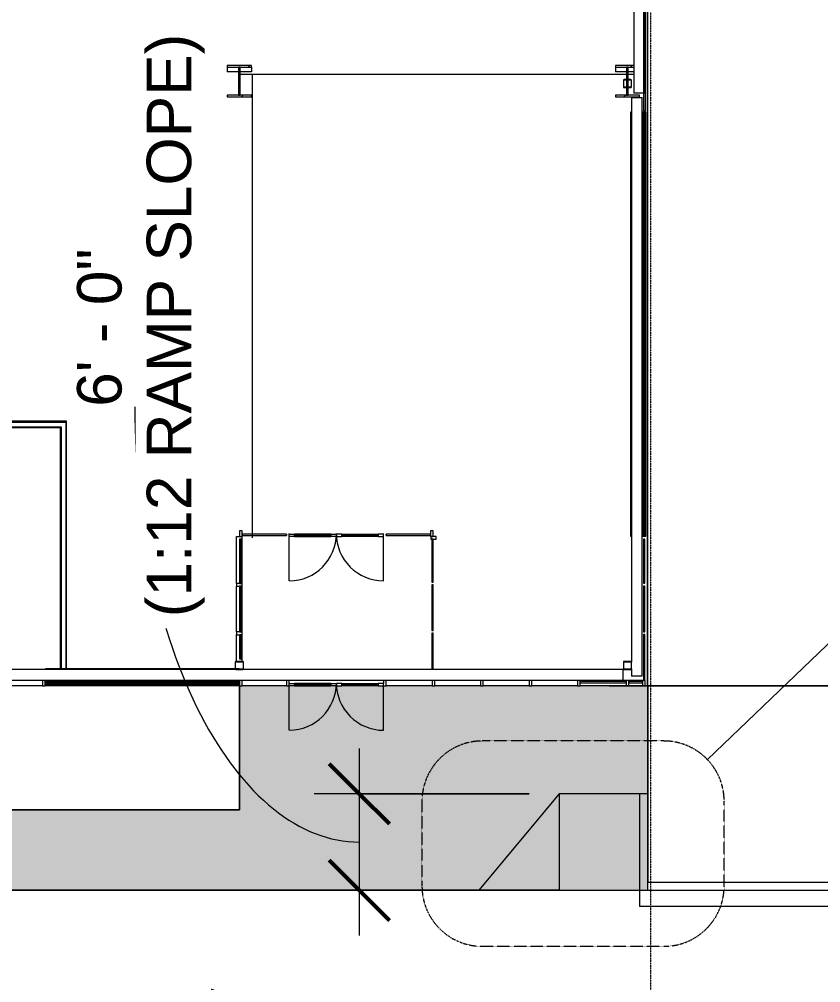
# Model space of a CAD drawing. Header units: inches. Extents: x 1 to 127281, y -26064 to 104775.
# Drawn here: x 25817 to 26415, y -23021 to -22302 of the extents above; entities that cross this region are included whole.
import ezdxf

# ---------------------------------------------------------------- set-up
doc = ezdxf.new("R2010")
doc.units = ezdxf.units.IN
doc.header["$MEASUREMENT"] = 0
doc.linetypes.add('Dash Dot 3_16_', pattern=[0.3125, 0.1875, -0.0625, 0, -0.0625])
doc.linetypes.add('Hidden', pattern=[0.28125, 0.1875, -0.09375])
for name, color, linetype, lineweight in [('A-ANNO-DIMS', 211, 'Continuous', 9), ('A-ANNO-DIMS-360', 211, 'Continuous', 9), ('A-ANNO-SYMB', 150, 'Continuous', 9), ('A-AREA', 32, 'Continuous', 9), ('A-DETL-GENF', 92, 'Continuous', 9), ('A-DOOR', 31, 'Continuous', 9), ('A-FLOR-OTLN', 90, 'Continuous', 9), ('A-GLAZ-CURT', 52, 'Continuous', 9), ('A-GLAZ-CWMG', 51, 'Continuous', 9), ('A-PROP-SBCK', 71, 'Hidden', 15), ('A-WALL', 113, 'Continuous', 9), ('A-WALL-PATT', 111, 'Continuous', 15), ('C-BLDG-PADS', 91, 'Continuous', 9), ('C-TOPO', 7, 'Continuous', 9), ('Conc', 7, 'Continuous', 9), ('EOP-PR', 4, 'Continuous', 9), ('I-WALL', 2, 'Continuous', 9), ('L-SITE-WALL', 31, 'Continuous', 9), ('S-BEAM', 12, 'Continuous', 9), ('S-COLS', 52, 'Continuous', 9)]:
    doc.layers.add(name, color=color, linetype=linetype, lineweight=lineweight)
doc.styles.add('Arial_1', font='arial.ttf', dxfattribs={"height": 33.194237})
doc.dimstyles.new('Linear_-_3_32__Arial', dxfattribs={"dimscale": 12, "dimtxt": 33.75, "dimasz": 3.75, "dimexe": 2.8125, "dimexo": 1.875, "dimgap": 1.875, "dimtad": 1, "dimrnd": 0.25, "dimzin": 1, "dimdsep": 46, "dimlunit": 4, "dimtxsty": 'Arial_1', "dimblk1": 'OBLIQUE', "dimblk2": 'OBLIQUE', "dimsah": 1, "dimcen": 0.09, "dimdle": 2.8125, "dimazin": 0, "dimtfac": 1, "dimtdec": 4, "dimtix": 1, "dimtmove": 1, "dimatfit": 3, "dimfxl": 1, "dimtvp": 1, "dimtfill": 1, "dimfrac": 2, "dimtolj": 1, "dimtzin": 0, "dimarcsym": 2})
doc.dimstyles.new('Linear_-_3_32__Arial_1', dxfattribs={"dimscale": 12, "dimtxt": 33.75, "dimasz": 3.75, "dimexe": 2.8125, "dimexo": 1.875, "dimgap": 1.875, "dimtad": 1, "dimrnd": 0.25, "dimzin": 1, "dimdsep": 46, "dimlunit": 4, "dimtxsty": 'Arial_1', "dimblk1": 'OBLIQUE', "dimblk2": 'OBLIQUE', "dimsah": 1, "dimcen": 0.09, "dimdle": 2.8125, "dimazin": 0, "dimtfac": 1, "dimtdec": 4, "dimtix": 1, "dimtmove": 0, "dimatfit": 3, "dimfxl": 1, "dimtvp": 1, "dimtfill": 1, "dimfrac": 2, "dimtolj": 1, "dimtzin": 0, "dimarcsym": 2})
pattern_1 = [(45, (0, 0), (-35.63818, 35.63818), []), (45, (0, 54), (-35.63818, 35.63818), [])]
pattern_2 = [(0, (0, 0), (0, 45), []), (90, (0, 0), (-45, 3e-15), [])]

# ---------------------------------------------------------------- blocks, each defined once
blk = doc.blocks.new('HSS-Hollow Structural Section-Column - HSS6X6X1_4-V9-Site Plan - Phase 1')
at = {"layer": 'S-COLS'}
h = blk.add_hatch(dxfattribs=at)
h.set_pattern_fill('FP_5', color=256, style=0, pattern_type=2)
h.set_pattern_definition([(225, (25980.89, -22784.303), (35.63818, -35.63818), []), (225, (25980.89, -22838.303), (35.63818, -35.63818), [])])
h.paths.add_polyline_path([(2, 3), (-2.53, 3), (-2.53, 2.77), (2.53, 2.77), (2.53, 3)], flags=0)
h.paths.add_polyline_path([(-3, 2.53), (-3, -2.53), (-2.77, -2.53), (-2.77, 2.53)], flags=0)
h.paths.add_polyline_path([(3, 2.53), (2.77, 2.38), (2.77, -2.53), (3, -2.53), (3, 2.38)], flags=0)
h.paths.add_polyline_path([(-2, -2.77), (-2.53, -2.77), (-2.53, -3), (2.53, -3), (2.53, -2.77), (0.12, -2.77)], flags=0)
at = {"layer": 'S-COLS', "lineweight": 13}
for p, q in [((-3, 2.53), (-3, -2.53)), ((-2.77, -2.53), (-2.77, 2.53)), ((2.53, 3), (-2.53, 3)), ((-2.53, 2.77), (2.53, 2.77)), ((2.77, 2.53), (2.77, -2.53)), ((3, -2.53), (3, 2.53)), ((2.53, -2.77), (-2.53, -2.77)), ((-2.53, -3), (2.53, -3))]:
    blk.add_line(p, q, dxfattribs=at)
for centre, radius, start, end in [((-2.53, 2.53), 0.466, 90, 180), ((-2.53, 2.53), 0.233, 90, 180), ((2.53, 2.53), 0.466, 360, 90), ((2.53, 2.53), 0.233, 0, 90), ((-2.53, -2.53), 0.466, 180, 270), ((-2.53, -2.53), 0.233, 180, 270), ((2.53, -2.53), 0.233, 270, 360), ((2.53, -2.53), 0.466, 270, 360)]:
    blk.add_arc(centre, radius, start, end, dxfattribs=at)
blk = doc.blocks.new('HSS-Hollow Structural Section-Column - HSS6X6X1_4-V10-Site Plan - Phase 1')
at = {"layer": 'S-COLS'}
h = blk.add_hatch(dxfattribs=at)
h.set_pattern_fill('FP_6', color=256, style=0, pattern_type=2)
h.set_pattern_definition([(225, (26270.39, -22784.303), (35.63818, -35.63818), []), (225, (26270.39, -22838.303), (35.63818, -35.63818), [])])
h.paths.add_polyline_path([(2.53, 3), (-2.53, 3), (-2.53, 2.77), (2.53, 2.77)], flags=0)
h.paths.add_polyline_path([(3, 2.53), (2.77, 2.53), (2.77, -2.53), (3, -2.53)], flags=0)
h.paths.add_polyline_path([(-3, 2.53), (-3, -2.53), (-2.77, -2.53), (-2.77, 2.53)], flags=0)
h.paths.add_polyline_path([(2.53, -2.77), (-2.53, -2.77), (-2.53, -3), (2.53, -3)], flags=0)
at = {"layer": 'S-COLS', "lineweight": 13}
for p, q in [((-3, 2.53), (-3, -2.53)), ((-2.77, -2.53), (-2.77, 2.53)), ((2.53, 3), (-2.53, 3)), ((-2.53, 2.77), (2.53, 2.77)), ((2.77, 2.53), (2.77, -2.53)), ((3, -2.53), (3, 2.53)), ((2.53, -2.77), (-2.53, -2.77)), ((-2.53, -3), (2.53, -3))]:
    blk.add_line(p, q, dxfattribs=at)
for centre, radius, start, end in [((-2.53, 2.53), 0.466, 90, 180), ((-2.53, 2.53), 0.233, 90, 180), ((2.53, 2.53), 0.466, 360, 90), ((2.53, 2.53), 0.233, 0, 90), ((-2.53, -2.53), 0.466, 180, 270), ((-2.53, -2.53), 0.233, 180, 270), ((2.53, -2.53), 0.233, 270, 360), ((2.53, -2.53), 0.466, 270, 360)]:
    blk.add_arc(centre, radius, start, end, dxfattribs=at)
blk = doc.blocks.new('Girt_C - 8_D-903668-Site Plan - Phase 1')
at = {"layer": 'S-BEAM'}
for p, q in [((26273.39, -22360.55), (26273.39, -22781.77)), ((26273.39, -22360.55), (26273.58, -22360.55)), ((26273.58, -22360.55), (26281.2, -22360.55)), ((26281.2, -22360.55), (26281.39, -22360.55)), ((26281.39, -22792.3), (26281.39, -22360.55)), ((26273.39, -22786.84), (26273.39, -22792.3)), ((26273.58, -22792.3), (26273.39, -22792.3)), ((26281.2, -22792.3), (26273.58, -22792.3)), ((26281.39, -22792.3), (26281.2, -22792.3))]:
    blk.add_line(p, q, dxfattribs=at)
blk = doc.blocks.new('Girt_C - 8_D-948186-Site Plan - Phase 1')
at = {"layer": 'S-BEAM'}
for p, q in [((25978.36, -22787.3), (25693.92, -22787.3)), ((26266.89, -22787.3), (25983.42, -22787.3)), ((26266.89, -22787.3), (26266.89, -22787.49)), ((26266.89, -22787.49), (26266.89, -22795.12)), ((22070.77, -22795.3), (26266.89, -22795.3)), ((26266.89, -22795.12), (26266.89, -22795.3))]:
    blk.add_line(p, q, dxfattribs=at)
blk = doc.blocks.new('Door_Single_Storefront - one-827452-Site Plan - Phase 1')
at = {"layer": 'A-DOOR'}
for p, q in [((-17.59375, -35.1875), (-17.59375, 0)), ((-17.59375, -2), (-17.59375, -0.25)), ((-17.59375, -0.25), (-13.59375, -0.25)), ((-13.59375, -2), (-17.59375, -2)), ((-13.59375, -0.25), (-13.59375, -2)), ((13.59375, -0.25), (-13.59375, -0.25)), ((-13.59375, -1.5), (-13.59375, -0.75)), ((-13.59375, -0.75), (13.59375, -0.75)), ((13.59375, -1.5), (-13.59375, -1.5)), ((-13.59375, -2), (13.59375, -2)), ((13.59375, -2), (13.59375, -0.25)), ((13.59375, -0.25), (17.59375, -0.25)), ((13.59375, -0.75), (13.59375, -1.5)), ((17.59375, -2), (13.59375, -2)), ((17.59375, -0.25), (17.59375, -2))]:
    blk.add_line(p, q, dxfattribs=at)
blk.add_arc((-17.59375, 0), 35.1875, 270, 0, dxfattribs=at)
blk = doc.blocks.new('Door_Single_Storefront - one-827453-Site Plan - Phase 1')
at = {"layer": 'A-DOOR'}
for p, q in [((-17.59375, 35.1875), (-17.59375, 0)), ((-13.59375, 2), (-17.59375, 2)), ((-17.59375, 2), (-17.59375, 0.25)), ((-17.59375, 0.25), (-13.59375, 0.25)), ((-13.59375, 0.25), (-13.59375, 2)), ((-13.59375, 2), (13.59375, 2)), ((13.59375, 1.5), (-13.59375, 1.5)), ((-13.59375, 1.5), (-13.59375, 0.75)), ((-13.59375, 0.75), (13.59375, 0.75)), ((13.59375, 0.25), (-13.59375, 0.25)), ((17.59375, 2), (13.59375, 2)), ((13.59375, 2), (13.59375, 0.25)), ((13.59375, 0.75), (13.59375, 1.5)), ((13.59375, 0.25), (17.59375, 0.25)), ((17.59375, 0.25), (17.59375, 2))]:
    blk.add_line(p, q, dxfattribs=at)
blk.add_arc((-17.59375, 0), 35.1875, 360, 90, dxfattribs=at)
blk = doc.blocks.new('System Panel - Glazed-827454-Site Plan - Phase 1')
at = {"layer": 'A-GLAZ-CURT'}
for p, q in [((17.09375, 1.25), (-17.09375, 1.25)), ((-17.09375, 1.25), (-17.09375, 0.25)), ((-17.09375, 0.25), (-17.09375, 1.25)), ((17.09375, 1.25), (-17.09375, 1.25)), ((-17.09375, 0.25), (17.09375, 0.25)), ((-17.09375, 0.25), (17.09375, 0.25)), ((17.09375, 0.25), (17.09375, 1.25)), ((17.09375, 1.25), (17.09375, 0.25))]:
    blk.add_line(p, q, dxfattribs=at)
blk = doc.blocks.new('Rectangular Mullion - Rectangular Mullion 1-779228-Site Plan - Phase 1')
at = {"layer": 'A-GLAZ-CWMG'}
for p, q in [((26016.08, -22795.43), (25983.02, -22795.43)), ((26016.08, -22799.43), (25983.02, -22799.43))]:
    blk.add_line(p, q, dxfattribs=at)
blk = doc.blocks.new('Rectangular Mullion - Rectangular Mullion 1-779229-Site Plan - Phase 1')
at = {"layer": 'A-GLAZ-CWMG'}
for p, q in [((26124.64, -22795.43), (26090.45, -22795.43)), ((26124.64, -22799.43), (26090.45, -22799.43))]:
    blk.add_line(p, q, dxfattribs=at)
blk = doc.blocks.new('Rectangular Mullion - Rectangular Mullion 1-827457-Site Plan - Phase 1')
at = {"layer": 'A-GLAZ-CWMG'}
for p, q in [((-2, 2), (0, 2)), ((-2, -2), (-2, 2)), ((0, 2), (0, -2)), ((0, -2), (-2, -2))]:
    blk.add_line(p, q, dxfattribs=at)
blk = doc.blocks.new('Rectangular Mullion - Rectangular Mullion 1-827460-Site Plan - Phase 1')
at = {"layer": 'A-GLAZ-CWMG'}
for p, q in [((0, 2), (-2, 2)), ((-2, 2), (-2, -2)), ((0, -2), (0, 2)), ((-2, -2), (0, -2))]:
    blk.add_line(p, q, dxfattribs=at)
blk = doc.blocks.new('Rectangular Mullion - Rectangular Mullion 1-827449-Site Plan - Phase 1')
at = {"layer": 'A-GLAZ-CWMG'}
for p, q in [((-1, 2), (1, 2)), ((-1, -2), (-1, 2)), ((1, 0.25), (1, -2)), ((1, -2), (-1, -2))]:
    blk.add_line(p, q, dxfattribs=at)
blk = doc.blocks.new('Rectangular Mullion - Rectangular Mullion 1-V30-Site Plan - Phase 1')
at = {"layer": 'A-GLAZ-CWMG'}
for p, q in [((-1, 2), (1, 2)), ((-1, -2), (-1, 0.25)), ((1, 2), (1, -2)), ((1, -2), (-1, -2))]:
    blk.add_line(p, q, dxfattribs=at)
blk = doc.blocks.new('Rectangular Mullion - Rectangular Mullion 1-V31-Site Plan - Phase 1')
at = {"layer": 'A-GLAZ-CWMG'}
for p, q in [((-1, 2), (1, 2)), ((-1, -2), (-1, 2)), ((1, 2), (1, -2)), ((1, -2), (-1, -2))]:
    blk.add_line(p, q, dxfattribs=at)
blk = doc.blocks.new('System Panel - Glazed-827461-Site Plan - Phase 1')
at = {"layer": 'A-GLAZ-CURT'}
for p, q in [((5.06, 1.25), (-5.06, 1.25)), ((-5.06, 1.25), (-5.06, 0.25)), ((-5.06, 0.25), (-5.06, 1.25)), ((5.06, 1.25), (-5.06, 1.25)), ((-5.06, 0.25), (5.06, 0.25)), ((-5.06, 0.25), (5.06, 0.25)), ((5.06, 0.25), (5.06, 1.25)), ((5.06, 1.25), (5.06, 0.25))]:
    blk.add_line(p, q, dxfattribs=at)
blk = doc.blocks.new('Rectangular Mullion - Rectangular Mullion 1-779578-Site Plan - Phase 1')
at = {"layer": 'A-GLAZ-CWMG'}
for p, q in [((26281.52, -22795.43), (26271.39, -22795.43)), ((26281.52, -22799.43), (26271.39, -22799.43)), ((26285.52, -22799.43), (26283.52, -22799.43))]:
    blk.add_line(p, q, dxfattribs=at)
blk = doc.blocks.new('System Panel - Glazed-827432-Site Plan - Phase 1')
at = {"layer": 'A-GLAZ-CURT'}
for p, q in [((16.53125, -0.25), (-16.53125, -0.25)), ((-16.53125, -0.25), (-16.53125, -1.25)), ((-16.53125, -1.25), (-16.53125, -0.25)), ((16.53125, -0.25), (-16.53125, -0.25)), ((-16.53125, -1.25), (16.53125, -1.25)), ((-16.53125, -1.25), (16.53125, -1.25)), ((16.53125, -1.25), (16.53125, -0.25)), ((16.53125, -0.25), (16.53125, -1.25))]:
    blk.add_line(p, q, dxfattribs=at)
blk = doc.blocks.new('System Panel - Glazed-827433-Site Plan - Phase 1')
at = {"layer": 'A-GLAZ-CURT'}
for p, q in [((17.09375, -0.25), (-17.09375, -0.25)), ((-17.09375, -0.25), (-17.09375, -1.25)), ((-17.09375, -1.25), (-17.09375, -0.25)), ((17.09375, -0.25), (-17.09375, -0.25)), ((-17.09375, -1.25), (17.09375, -1.25)), ((-17.09375, -1.25), (17.09375, -1.25)), ((17.09375, -1.25), (17.09375, -0.25)), ((17.09375, -0.25), (17.09375, -1.25))]:
    blk.add_line(p, q, dxfattribs=at)
blk = doc.blocks.new('System Panel - Glazed-836902-Site Plan - Phase 1')
at = {"layer": 'A-GLAZ-CURT'}
for p, q in [((16.59, 1.25), (-10.49, 1.25)), ((16.59, 1.25), (-10.49, 1.25)), ((-10.49, 0.25), (16.59, 0.25)), ((-10.49, 0.25), (16.59, 0.25)), ((16.59, 0.25), (16.59, 1.25)), ((16.59, 1.25), (16.59, 0.25))]:
    blk.add_line(p, q, dxfattribs=at)
blk = doc.blocks.new('System Panel - Glazed-V32-Site Plan - Phase 1')
at = {"layer": 'A-GLAZ-CURT'}
for p, q in [((17.09375, 1.25), (-17.09375, 1.25)), ((-17.09375, 1.25), (-17.09375, 0.25)), ((-17.09375, 0.25), (-17.09375, 1.25)), ((17.09375, 1.25), (-17.09375, 1.25)), ((-17.09375, 0.25), (17.09375, 0.25)), ((-17.09375, 0.25), (17.09375, 0.25)), ((17.09375, 0.25), (17.09375, 1.25)), ((17.09375, 1.25), (17.09375, 0.25))]:
    blk.add_line(p, q, dxfattribs=at)
blk = doc.blocks.new('System Panel - Glazed-836958-Site Plan - Phase 1')
at = {"layer": 'A-GLAZ-CURT'}
for p, q in [((16.06, 1.25), (-16.06, 1.25)), ((-16.06, 1.25), (-16.06, 0.25)), ((-16.06, 0.25), (-16.06, 1.25)), ((16.06, 1.25), (-16.06, 1.25)), ((-16.06, 0.25), (16.06, 0.25)), ((-16.06, 0.25), (16.06, 0.25)), ((16.06, 0.25), (16.06, 1.25)), ((16.06, 1.25), (16.06, 0.25))]:
    blk.add_line(p, q, dxfattribs=at)
blk = doc.blocks.new('Rectangular Mullion - Rectangular Mullion 1-836904-Site Plan - Phase 1')
at = {"layer": 'A-GLAZ-CWMG'}
for p, q in [((-2, 2), (0, 2)), ((-2, -2), (-2, 2)), ((0, 2), (0, -2)), ((0, -2), (-2, -2))]:
    blk.add_line(p, q, dxfattribs=at)
blk = doc.blocks.new('System Panel - Glazed-827451-Site Plan - Phase 1')
at = {"layer": 'A-GLAZ-CURT'}
for p, q in [((16.53125, 1.25), (-16.53125, 1.25)), ((-16.53125, 1.25), (-16.53125, 0.25)), ((-16.53125, 0.25), (-16.53125, 1.25)), ((16.53125, 1.25), (-16.53125, 1.25)), ((-16.53125, 0.25), (16.53125, 0.25)), ((-16.53125, 0.25), (16.53125, 0.25)), ((16.53125, 0.25), (16.53125, 1.25)), ((16.53125, 1.25), (16.53125, 0.25))]:
    blk.add_line(p, q, dxfattribs=at)
blk = doc.blocks.new('System Panel - Glazed-V33-Site Plan - Phase 1')
at = {"layer": 'A-GLAZ-CURT'}
for p, q in [((16.53125, 1.25), (-16.53125, 1.25)), ((-16.53125, 1.25), (-16.53125, 0.25)), ((-16.53125, 0.25), (-16.53125, 1.25)), ((16.53125, 1.25), (-16.53125, 1.25)), ((-16.53125, 0.25), (16.53125, 0.25)), ((-16.53125, 0.25), (16.53125, 0.25)), ((16.53125, 0.25), (16.53125, 1.25)), ((16.53125, 1.25), (16.53125, 0.25))]:
    blk.add_line(p, q, dxfattribs=at)
blk = doc.blocks.new('Rectangular Mullion - Rectangular Mullion 1-827472-Site Plan - Phase 1')
at = {"layer": 'A-GLAZ-CWMG'}
for p, q in [((-2, 2), (0, 2)), ((-2, -2), (-2, 2)), ((0, 2), (0, -2)), ((0, -2), (-2, -2))]:
    blk.add_line(p, q, dxfattribs=at)
blk = doc.blocks.new('Rectangular Mullion - Rectangular Mullion 1-827475-Site Plan - Phase 1')
at = {"layer": 'A-GLAZ-CWMG'}
for p, q in [((0, 2), (-2, 2)), ((-2, 2), (-2, -2)), ((0, -2), (0, 2)), ((-2, -2), (0, -2))]:
    blk.add_line(p, q, dxfattribs=at)
blk = doc.blocks.new('System Panel - Glazed-V34-Site Plan - Phase 1')
at = {"layer": 'A-GLAZ-CURT'}
for p, q in [((16.59375, 1.25), (-16.59375, 1.25)), ((-16.59375, 1.25), (-16.59375, 0.25)), ((-16.59375, 0.25), (-16.59375, 1.25)), ((16.59375, 1.25), (-16.59375, 1.25)), ((-16.59375, 0.25), (16.59375, 0.25)), ((-16.59375, 0.25), (16.59375, 0.25)), ((16.59375, 0.25), (16.59375, 1.25)), ((16.59375, 1.25), (16.59375, 0.25))]:
    blk.add_line(p, q, dxfattribs=at)
blk = doc.blocks.new('System Panel - Glazed-836903-Site Plan - Phase 1')
at = {"layer": 'A-GLAZ-CURT'}
for p, q in [((9, 1.25), (-9, 1.25)), ((-9, 1.25), (-9, 0.25)), ((-9, 0.25), (-9, 1.25)), ((9, 1.25), (-9, 1.25)), ((-9, 0.25), (9, 0.25)), ((-9, 0.25), (9, 0.25)), ((9, 0.25), (9, 1.25)), ((9, 1.25), (9, 0.25))]:
    blk.add_line(p, q, dxfattribs=at)
blk = doc.blocks.new('Rectangular Mullion - Rectangular Mullion 1-780069-Site Plan - Phase 1')
at = {"layer": 'A-GLAZ-CWMG'}
for p, q in [((25978.89, -22687.93), (25981.02, -22687.93)), ((25978.89, -22723.12), (25978.89, -22687.93)), ((25982.89, -22723.12), (25982.89, -22687.93))]:
    blk.add_line(p, q, dxfattribs=at)
blk = doc.blocks.new('Rectangular Mullion - Rectangular Mullion 1-V16-Site Plan - Phase 1')
at = {"layer": 'A-GLAZ-CWMG'}
for p, q in [((24462.02, -22360.05), (24496.2, -22360.05)), ((24462.02, -22364.05), (24496.2, -22364.05))]:
    blk.add_line(p, q, dxfattribs=at)
blk = doc.blocks.new('Rectangular Mullion - Rectangular Mullion 1-784806-Site Plan - Phase 1')
at = {"layer": 'A-GLAZ-CWMG'}
for p, q in [((25978.89, -22781.3), (25978.89, -22761.3)), ((25982.89, -22781.3), (25982.89, -22761.3))]:
    blk.add_line(p, q, dxfattribs=at)
blk = doc.blocks.new('Rectangular Mullion - Rectangular Mullion 1-827470-Site Plan - Phase 1')
at = {"layer": 'A-GLAZ-CWMG'}
for p, q in [((-1, 2), (1, 2)), ((-1, -2), (-1, 2)), ((1, 2), (1, -2)), ((1, -2), (-1, -2))]:
    blk.add_line(p, q, dxfattribs=at)
blk = doc.blocks.new('Rectangular Mullion - Rectangular Mullion 1-V39-Site Plan - Phase 1')
at = {"layer": 'A-GLAZ-CWMG'}
for p, q in [((25834.02, -22795.43), (25801.77, -22795.43)), ((25801.77, -22799.43), (25801.77, -22797.93)), ((25834.02, -22799.43), (25801.77, -22799.43))]:
    blk.add_line(p, q, dxfattribs=at)
blk = doc.blocks.new('Girt_Z - 8_D-984128-Site Plan - Phase 1')
at = {"layer": 'S-BEAM'}
for p, q in [((26275.26, -21134.3), (26275.26, -22357.09)), ((26282.61, -22357.09), (26282.61, -21134.3)), ((26282.68, -22357.09), (26282.68, -21134.3)), ((26283.26, -22357.09), (26283.26, -21134.3)), ((26275.44, -22357.09), (26275.26, -22357.09)), ((26282.61, -22357.09), (26275.44, -22357.09)), ((26282.68, -22357.09), (26282.61, -22357.09)), ((26283.26, -22357.09), (26282.68, -22357.09))]:
    blk.add_line(p, q, dxfattribs=at)
blk = doc.blocks.new('DIMBLOCK6-Site Plan - Phase 1')
at = {"layer": 'A-ANNO-DIMS-360'}
for p, q in [((26050.52, -23217.57), (26050.52, -23150.9)), ((26182.52, -23253.57), (26182.52, -23150.9)), ((26050.52, -23184.65), (26216.27, -23184.65)), ((26050.52, -23184.65), (26050.52, -23217.57)), ((26182.52, -23184.65), (26182.52, -23253.57))]:
    blk.add_line(p, q, dxfattribs=at)
at = {"layer": 'A-ANNO-DIMS-360', "lineweight": 50}
for p, q in [((26050.52, -23184.65), (26073.02, -23162.15)), ((26182.52, -23184.65), (26205.02, -23162.15)), ((26050.52, -23184.65), (26028.02, -23207.15)), ((26182.52, -23184.65), (26160.02, -23207.15))]:
    blk.add_line(p, q, dxfattribs=at)
at = {"layer": 'A-ANNO-DIMS-360'}
blk.add_ellipse((25804.22, -23184.65), major_axis=(312.3, 0), ratio=0.585773, start_param=0, end_param=1.570796, dxfattribs=at)
at = {"layer": 'A-ANNO-DIMS-360', "color": 0, "insert": (25067.43, -22984.61), "char_height": 33.1942, "width": 884.1462, "attachment_point": 1, "line_spacing_factor": 0.938532, "style": 'Arial_1', "bg_fill": 3, "box_fill_scale": 1.25, "bg_fill_color": 0, "bg_fill_transparency": 0}
blk.add_mtext('11\' - 0" (VAN ACCESSIBLE STALL)', dxfattribs=at)
blk = doc.blocks.new('_Oblique')
at = {"color": 0, "linetype": 'ByBlock', "lineweight": -2}
blk.add_line((-0.5, -0.5), (0.5, 0.5), dxfattribs=at)
blk = doc.blocks.new('DIMBLOCK96-Site Plan - Phase 1')
at = {"layer": 'A-ANNO-DIMS-360', "lineweight": 50}
for p, q in [((27302.96, -22799.43), (27280.46, -22776.93)), ((27302.96, -22799.43), (27325.46, -22821.93)), ((27302.96, -25801.38), (27280.46, -25778.88)), ((27302.96, -25801.38), (27325.46, -25823.88))]:
    blk.add_line(p, q, dxfattribs=at)
at = {"layer": 'A-ANNO-DIMS-360'}
for p, q in [((26256.7, -22799.43), (27336.71, -22799.43)), ((27302.96, -22799.43), (26256.7, -22799.43)), ((27302.96, -25835.13), (27302.96, -22799.43)), ((26670.02, -25801.38), (27336.71, -25801.38)), ((27302.96, -25801.38), (26670.02, -25801.38))]:
    blk.add_line(p, q, dxfattribs=at)
at = {"layer": 'A-ANNO-DIMS-360', "color": 0, "insert": (27237.4, -24384.78), "char_height": 33.194, "width": 202.5, "attachment_point": 1, "rotation": 90, "line_spacing_factor": 0.938532, "style": 'Arial_1', "bg_fill": 3, "box_fill_scale": 1.25, "bg_fill_color": 0, "bg_fill_transparency": 0}
blk.add_mtext('250\' - 2"', dxfattribs=at)
blk = doc.blocks.new('DIMBLOCK97-Site Plan - Phase 1')
at = {"layer": 'A-ANNO-DIMS-360', "lineweight": 50}
for p, q in [((27302.96, -21123.8), (27280.46, -21101.3)), ((27302.96, -21123.8), (27325.46, -21146.3)), ((27302.96, -22799.43), (27280.46, -22776.93)), ((27302.96, -22799.43), (27325.46, -22821.93))]:
    blk.add_line(p, q, dxfattribs=at)
at = {"layer": 'A-ANNO-DIMS-360'}
for p, q in [((26301.76, -21123.8), (27336.71, -21123.8)), ((27302.96, -21123.8), (26301.76, -21123.8)), ((27302.96, -22799.43), (27302.96, -21123.8)), ((26256.7, -22799.43), (27336.71, -22799.43)), ((27302.96, -22799.43), (26256.7, -22799.43))]:
    blk.add_line(p, q, dxfattribs=at)
at = {"layer": 'A-ANNO-DIMS-360', "color": 0, "insert": (27237.4, -22084.41), "char_height": 33.1942, "width": 294.7154, "attachment_point": 1, "rotation": 90, "line_spacing_factor": 0.938532, "style": 'Arial_1', "bg_fill": 3, "box_fill_scale": 1.25, "bg_fill_color": 0, "bg_fill_transparency": 0}
blk.add_mtext('139\' - 7 3/4"', dxfattribs=at)
blk = doc.blocks.new('DIMBLOCK105-Site Plan - Phase 1')
at = {"layer": 'A-ANNO-DIMS-360'}
for p, q in [((26070.38, -22846.32), (26070.38, -22985.82)), ((26196.99, -22880.07), (26036.63, -22880.07)), ((26070.38, -22880.07), (26196.99, -22880.07)), ((26136.99, -22952.07), (26036.63, -22952.07)), ((26070.38, -22952.07), (26136.99, -22952.07))]:
    blk.add_line(p, q, dxfattribs=at)
at = {"layer": 'A-ANNO-DIMS-360', "lineweight": 50}
for p, q in [((26070.38, -22880.07), (26047.88, -22857.57)), ((26070.38, -22880.07), (26092.88, -22902.57)), ((26070.38, -22952.07), (26047.88, -22929.57)), ((26070.38, -22952.07), (26092.88, -22974.57))]:
    blk.add_line(p, q, dxfattribs=at)
at = {"layer": 'A-ANNO-DIMS-360'}
blk.add_ellipse((26070.38, -22591.24), major_axis=(0, 324.83), ratio=0.515555, start_param=1.570796, end_param=3.141593, dxfattribs=at)
at = {"layer": 'A-ANNO-DIMS-360', "color": 0, "insert": (25911.78, -22748.3), "char_height": 33.1942, "width": 518.4, "attachment_point": 1, "rotation": 90, "line_spacing_factor": 0.938532, "style": 'Arial_1', "bg_fill": 3, "box_fill_scale": 1.25, "bg_fill_color": 0, "bg_fill_transparency": 0}
blk.add_mtext('(1:12 RAMP SLOPE)', dxfattribs=at)
at = {"layer": 'A-ANNO-DIMS-360', "color": 0, "insert": (25859.86, -22591.24), "char_height": 33.194, "width": 141.4385, "attachment_point": 1, "rotation": 90, "line_spacing_factor": 0.938532, "style": 'Arial_1', "bg_fill": 3, "box_fill_scale": 1.25, "bg_fill_color": 0, "bg_fill_transparency": 0}
blk.add_mtext('6\' - 0"', dxfattribs=at)

msp = doc.modelspace()

# ---------------------------------------------------------------- hatches: boundary and pattern name
at = {"layer": 'A-DETL-GENF'}
msp.add_hatch(color=9, dxfattribs=at).paths.add_polyline_path([(23671.236577, -22957.918456), (23682.063738, -22955.633673), (23692.956006, -22953.682733), (23703.903088, -22952.067479), (26285.490625, -22952.067479), (26285.390625, -22799.42781), (25981.015225, -22799.42781), (25981.015225, -22892.067479), (24292.265225, -22892.067479), (24292.265225, -22799.42781), (24099.015225, -22799.42781), (24099.015225, -22892.067479), (22893.015225, -22892.067479), (22893.015225, -22799.42781), (22796.265225, -22799.42781), (22796.265225, -22892.067479), (22057.515225, -22892.067479), (22057.515225, -22301.67781), (21983.235225, -22301.67781), (21983.235225, -21578.17781), (22067.977825, -21578.17781), (22067.977825, -21481.42781), (21983.235225, -21481.42781), (21983.235225, -19983.100554), (21911.235225, -19983.100554), (21911.235225, -22952.067479), (23669.907641, -22952.067479), (23670.717633, -22955.633673)], flags=0)
at = {"layer": 'A-WALL-PATT', "lineweight": 9}
h = msp.add_hatch(dxfattribs=at)
h.set_pattern_fill('FP_8', color=256, style=0, pattern_type=2)
h.set_pattern_definition(pattern_2)
h.paths.add_polyline_path([(26282.890225, -22687.67781), (26282.890225, -22371.36531), (26282.140225, -22371.36531), (26282.140225, -22687.67781)], flags=0)
h = msp.add_hatch(dxfattribs=at)
h.set_pattern_fill('FP_7', color=256, style=0, pattern_type=2)
h.set_pattern_definition([(0, (0, 0), (115.2, 28.8), [4.752, -81.648, 4.752, -81.648, -460.8]), (0, (0, 0), (115.2, 28.8), [-172.8, 4.752, -168.048, 4.752, -81.648, -201.6]), (0, (0, 0), (115.2, 28.8), [-432, 4.752, -52.848, 4.752, -139.248]), (120, (43.2, 14.4), (-82.541532, 85.366127), [4.752, -81.648, 4.752, -81.648, -460.8]), (120, (43.2, 14.4), (-82.541532, 85.366127), [-172.8, 4.752, -168.048, 4.752, -81.648, -201.6]), (120, (43.2, 14.4), (-82.541532, 85.366127), [-432, 4.752, -52.848, 4.752, -139.248]), (240, (57.6, 72), (-32.658468, -114.166127), [4.752, -81.648, 4.752, -81.648, -460.8]), (240, (57.6, 72), (-32.658468, -114.166127), [-172.8, 4.752, -168.048, 4.752, -81.648, -201.6]), (240, (57.6, 72), (-32.658468, -114.166127), [-432, 4.752, -52.848, 4.752, -139.248])])
h.paths.add_polyline_path([(25847.890225, -22786.67781), (25847.890225, -22606.787185), (25847.265225, -22606.787185), (25847.265225, -22786.67781)], flags=0)
h = msp.add_hatch(dxfattribs=at)
h.set_pattern_fill('FP_8', color=256, style=0, pattern_type=2)
h.set_pattern_definition(pattern_2)
h.paths.add_polyline_path([(25852.445208, -22796.80281), (25980.765225, -22796.80281), (25980.765225, -22796.05281), (25836.265225, -22796.05281), (25836.265225, -22796.80281)], flags=0)
at = {"layer": 'S-COLS'}
h = msp.add_hatch(dxfattribs=at)
h.set_pattern_fill('FP_1', color=256, style=0, pattern_type=2)
h.set_pattern_definition(pattern_1)
h.paths.add_polyline_path([(25981.515225, -22337.896834), (25989.890225, -22337.896834), (25989.890225, -22336.643686), (25971.890225, -22336.643686), (25971.890225, -22337.896834), (25980.265225, -22337.896834)], flags=0)
h = msp.add_hatch(dxfattribs=at)
h.set_pattern_fill('FP_1', color=256, style=0, pattern_type=2)
h.set_pattern_definition(pattern_1)
h.paths.add_polyline_path([(25981.515225, -22358.80281), (25981.515225, -22337.896834), (25980.265225, -22337.896834), (25980.265225, -22358.80281)], flags=0)
h = msp.add_hatch(dxfattribs=at)
h.set_pattern_fill('FP_1', color=256, style=0, pattern_type=2)
h.set_pattern_definition(pattern_1)
h.paths.add_polyline_path([(26273.390225, -22337.79833), (26275.25546, -22337.79833), (26275.25546, -22336.544997), (26261.390225, -22336.544997), (26261.390225, -22337.79833), (26272.765225, -22337.79833)], flags=0)
h = msp.add_hatch(dxfattribs=at)
h.set_pattern_fill('FP_1', color=256, style=0, pattern_type=2)
h.set_pattern_definition(pattern_1)
h.paths.add_polyline_path([(26271.015225, -22358.80281), (26271.015225, -22337.79833), (26269.765225, -22337.79833), (26269.765225, -22358.80281)], flags=0)
h = msp.add_hatch(dxfattribs=at)
h.set_pattern_fill('FP_1', color=256, style=0, pattern_type=2)
h.set_pattern_definition(pattern_1)
h.paths.add_polyline_path([(25980.265225, -22360.05281), (25989.890225, -22360.05281), (25989.890225, -22358.80281), (25971.890225, -22358.80281), (25971.890225, -22360.05281)], flags=0)
h = msp.add_hatch(dxfattribs=at)
h.set_pattern_fill('FP_1', color=256, style=0, pattern_type=2)
h.set_pattern_definition(pattern_1)
h.paths.add_polyline_path([(26261.390225, -22360.05281), (26279.390225, -22360.05281), (26279.390225, -22358.80281), (26261.390225, -22358.80281)], flags=0)

# ---------------------------------------------------------------- linework, layer by layer
at = {"layer": 'A-ANNO-SYMB', "linetype": 'Dash Dot 3_16_'}
msp.add_line((26117.118194, -22885.650996), (26117.118194, -22948.870325), dxfattribs=at)
msp.add_arc((26162.118194, -22885.650996), 45, 90, 180, dxfattribs=at)
at = {"layer": 'A-AREA'}
for p, q in [((25981.515225, -22343.05281), (26269.765225, -22343.05281)), ((25990.390225, -22343.05281), (25990.390225, -22686.17781)), ((26271.015225, -22343.05281), (26275.28058, -22343.05281)), ((25990.390225, -22686.17781), (25990.390225, -22687.17781)), ((25990.390225, -22687.17781), (25990.390225, -22689.05281))]:
    msp.add_line(p, q, dxfattribs=at)
at = {"layer": 'A-FLOR-OTLN'}
for p, q in [((26219.493844, -22880.067479), (26159.493844, -22952.067479)), ((26285.490625, -22880.067479), (26219.493844, -22880.067479)), ((26219.493844, -22880.067479), (26219.493844, -22952.067479)), ((26219.493844, -22952.067479), (26159.493844, -22952.067479))]:
    msp.add_line(p, q, dxfattribs=at)
at = {"layer": 'A-PROP-SBCK'}
msp.add_line((26287.515225, -22220.42781), (26287.515225, -25779.864276), dxfattribs=at)
at = {"layer": 'A-WALL', "lineweight": 15}
for p, q in [((26283.81775, -22370.375785), (26283.81775, -22220.49031)), ((26282.24295, -22357.094831), (26282.24295, -22370.375785)), ((26282.24295, -22370.375785), (26283.81775, -22370.375785))]:
    msp.add_line(p, q, dxfattribs=at)
at = {"layer": 'A-WALL'}
for p, q in [((26282.140225, -22687.67781), (26282.140225, -22371.36531)), ((26282.890225, -22687.67781), (26282.890225, -22371.36531)), ((26283.765225, -22687.67781), (26283.765225, -22371.36531)), ((25784.890225, -22602.662185), (25851.390225, -22602.662185)), ((25851.390225, -22602.662185), (25851.390225, -22786.67781)), ((25784.890225, -22606.162185), (25847.890225, -22606.162185)), ((25847.890225, -22606.162185), (25847.890225, -22786.67781)), ((25980.765225, -22796.05281), (25836.265225, -22796.05281)), ((25980.765225, -22796.80281), (25836.265225, -22796.80281)), ((25980.765225, -22797.67781), (25836.265225, -22797.67781))]:
    msp.add_line(p, q, dxfattribs=at)
at = {"layer": 'C-BLDG-PADS'}
for p, q in [((26285.390225, -22799.30281), (26285.390225, -22220.42781)), ((25836.015225, -22799.30281), (25981.015225, -22799.30281))]:
    msp.add_line(p, q, dxfattribs=at)
at = {"layer": 'C-TOPO'}
for p, q in [((26285.390625, -22220.42781), (26285.390625, -22799.302734)), ((25981.015225, -22799.302734), (25836.015225, -22799.302734))]:
    msp.add_line(p, q, dxfattribs=at)
at = {"layer": 'Conc'}
for p, q in [((25981.015225, -22892.067479), (25981.015225, -22799.42781)), ((25981.015225, -22799.42781), (25981.015225, -22892.067479)), ((26285.490625, -22799.42781), (26285.490625, -22946.067479)), ((26285.490625, -22952.067479), (26285.490625, -22799.42781)), ((26279.490625, -22880.067479), (26279.490625, -22964.067479)), ((24292.265225, -22892.067479), (25981.015225, -22892.067479)), ((25981.015225, -22892.067479), (24292.265225, -22892.067479)), ((26159.493844, -22952.067479), (23703.903088, -22952.067479)), ((23703.903088, -22952.067479), (26285.490625, -22952.067479)), ((26644.515225, -22964.067479), (26279.490625, -22964.067479))]:
    msp.add_line(p, q, dxfattribs=at)
at = {"layer": 'EOP-PR'}
for p, q in [((26285.490625, -22946.067479), (26644.515225, -22946.067479)), ((26279.490625, -22952.067479), (26644.515225, -22952.067479))]:
    msp.add_line(p, q, dxfattribs=at)
at = {"layer": 'I-WALL', "lineweight": 15}
for p, q in [((25852.015225, -22602.037185), (25784.890225, -22602.037185)), ((25852.015225, -22786.67781), (25852.015225, -22602.037185)), ((25784.890225, -22606.787185), (25847.265225, -22606.787185)), ((25847.265225, -22606.787185), (25847.265225, -22786.67781))]:
    msp.add_line(p, q, dxfattribs=at)
at = {"layer": 'L-SITE-WALL', "lineweight": 15}
for p, q in [((26272.765225, -22371.36531), (26272.765225, -22687.67781)), ((26273.415346, -22371.36531), (26272.765225, -22371.36531)), ((26284.015225, -22371.36531), (26281.363386, -22371.36531)), ((26284.015225, -22687.67781), (26284.015225, -22371.36531)), ((26272.765225, -22687.67781), (26273.431976, -22687.67781)), ((26281.365105, -22687.67781), (26284.015225, -22687.67781)), ((25977.890225, -22786.67781), (25836.265225, -22786.67781)), ((25836.265225, -22786.67781), (25836.265225, -22787.327931)), ((25980.765225, -22786.67781), (25978.115915, -22786.67781)), ((25980.765225, -22787.06981), (25980.765225, -22786.67781)), ((25836.265225, -22795.270647), (25836.265225, -22797.92781)), ((25836.265225, -22797.92781), (25980.765225, -22797.92781)), ((25980.765225, -22797.92781), (25980.765225, -22795.27301))]:
    msp.add_line(p, q, dxfattribs=at)
at = {"layer": 'S-COLS', "lineweight": 13}
for p, q in [((25989.890225, -22336.643686), (25971.890225, -22336.643686)), ((25971.890225, -22336.643686), (25971.890225, -22337.896834)), ((25971.890225, -22337.896834), (25989.890225, -22337.896834)), ((25981.515225, -22337.896834), (25980.265225, -22337.896834)), ((25980.265225, -22337.896834), (25980.265225, -22358.80281)), ((25981.515225, -22358.80281), (25981.515225, -22337.896834)), ((25989.890225, -22337.896834), (25989.890225, -22336.643686)), ((26275.28058, -22336.544997), (26261.390225, -22336.544997)), ((26261.390225, -22336.544997), (26261.390225, -22337.79833)), ((26261.390225, -22337.79833), (26275.28058, -22337.79833)), ((26271.015225, -22337.79833), (26269.765225, -22337.79833)), ((26269.765225, -22337.79833), (26269.765225, -22358.80281)), ((26271.015225, -22358.80281), (26271.015225, -22337.79833)), ((26267.390225, -22347.51881), (26267.390225, -22352.58681)), ((26267.623225, -22352.58681), (26267.623225, -22347.51881)), ((26272.924225, -22347.05281), (26267.856225, -22347.05281)), ((26267.856225, -22347.28581), (26272.924225, -22347.28581)), ((26272.924225, -22352.81981), (26267.856225, -22352.81981)), ((26267.856225, -22353.05281), (26272.924225, -22353.05281)), ((26273.157225, -22347.51881), (26273.157225, -22352.58681)), ((26273.390225, -22352.58681), (26273.390225, -22347.51881)), ((25971.890225, -22358.80281), (25971.890225, -22360.05281)), ((25989.890225, -22358.80281), (25971.890225, -22358.80281)), ((25971.890225, -22360.05281), (25989.890225, -22360.05281)), ((25980.265225, -22358.80281), (25981.515225, -22358.80281)), ((25989.890225, -22360.05281), (25989.890225, -22358.80281)), ((26261.390225, -22358.80281), (26261.390225, -22360.05281)), ((26279.390225, -22358.80281), (26261.390225, -22358.80281)), ((26261.390225, -22360.05281), (26279.390225, -22360.05281)), ((26269.765225, -22358.80281), (26271.015225, -22358.80281)), ((26279.390225, -22360.05281), (26279.390225, -22358.80281))]:
    msp.add_line(p, q, dxfattribs=at)
at = {"layer": 'S-COLS'}
for p, q in [((25971.890225, -22337.896834), (25971.890225, -22341.305959)), ((25989.890225, -22337.896834), (25989.890225, -22341.305959)), ((26261.390225, -22337.79833), (26261.390225, -22341.306144)), ((25980.265225, -22341.305959), (25971.890225, -22341.305959)), ((25989.890225, -22341.305959), (25981.515225, -22341.305959)), ((26269.765225, -22341.306144), (26261.390225, -22341.306144)), ((26275.28058, -22341.306144), (26271.015225, -22341.306144))]:
    msp.add_line(p, q, dxfattribs=at)
at = {"layer": 'S-COLS', "lineweight": 13}
for centre, radius, start, end in [((26267.856225, -22347.51881), 0.466, 90, 180), ((26267.856225, -22352.58681), 0.466, 180, 270), ((26267.856225, -22347.51881), 0.233, 90, 180), ((26267.856225, -22352.58681), 0.233, 180, 270), ((26272.924225, -22347.51881), 0.466, 0, 90), ((26272.924225, -22347.51881), 0.233, 0, 90), ((26272.924225, -22352.58681), 0.466, 270, 0), ((26272.924225, -22352.58681), 0.233, 270, 0)]:
    msp.add_arc(centre, radius, start, end, dxfattribs=at)

# ---------------------------------------------------------------- block references
at = {"layer": 'A-DOOR'}
for p in [(26035.671475, -22685.92781), (26035.671475, -22797.42781)]:
    msp.add_blockref('Door_Single_Storefront - one-827452-Site Plan - Phase 1', p, dxfattribs=at)
at = {"layer": 'A-DOOR', "rotation": 180}
for p in [(26070.858975, -22685.92781), (26070.858975, -22797.42781)]:
    msp.add_blockref('Door_Single_Storefront - one-827453-Site Plan - Phase 1', p, dxfattribs=at)
at = {"layer": 'A-GLAZ-CURT'}
for name, p, rotation in [('System Panel - Glazed-V34-Site Plan - Phase 1', (25980.890225, -22706.52156), 270), ('System Panel - Glazed-V33-Site Plan - Phase 1', (25999.546475, -22685.92781), 180), ('System Panel - Glazed-827451-Site Plan - Phase 1', (26106.983975, -22685.92781), 180), ('System Panel - Glazed-836958-Site Plan - Phase 1', (26125.640225, -22705.99031), 90), ('System Panel - Glazed-827432-Site Plan - Phase 1', (26283.515225, -22706.45906), 270), ('System Panel - Glazed-827454-Site Plan - Phase 1', (25980.890225, -22742.20906), 270), ('System Panel - Glazed-V32-Site Plan - Phase 1', (26125.640225, -22741.14656), 90), ('System Panel - Glazed-827433-Site Plan - Phase 1', (26283.515225, -22742.08406), 270), ('System Panel - Glazed-836903-Site Plan - Phase 1', (25980.890225, -22770.30281), 270), ('System Panel - Glazed-836902-Site Plan - Phase 1', (26125.640225, -22776.83406), 90), ('System Panel - Glazed-827433-Site Plan - Phase 1', (26283.515225, -22778.27156), 270)]:
    msp.add_blockref(name, p, dxfattribs=dict(at, rotation=rotation))
for name, p in [('System Panel - Glazed-827454-Site Plan - Phase 1', (26252.296475, -22797.42781)), ('System Panel - Glazed-827461-Site Plan - Phase 1', (26276.452725, -22797.42781))]:
    msp.add_blockref(name, p, dxfattribs=at)
at = {"layer": 'A-GLAZ-CWMG'}
for name, p in [('Rectangular Mullion - Rectangular Mullion 1-780069-Site Plan - Phase 1', (0, 0)), ('Rectangular Mullion - Rectangular Mullion 1-827475-Site Plan - Phase 1', (26125.515225, -22685.92781)), ('Rectangular Mullion - Rectangular Mullion 1-784806-Site Plan - Phase 1', (0, 0)), ('Rectangular Mullion - Rectangular Mullion 1-V39-Site Plan - Phase 1', (0, 0)), ('Rectangular Mullion - Rectangular Mullion 1-779228-Site Plan - Phase 1', (0, 0)), ('Rectangular Mullion - Rectangular Mullion 1-779229-Site Plan - Phase 1', (0, 0)), ('Rectangular Mullion - Rectangular Mullion 1-779229-Site Plan - Phase 1', (36.1875, 0)), ('Rectangular Mullion - Rectangular Mullion 1-779229-Site Plan - Phase 1', (72.375, 0)), ('Rectangular Mullion - Rectangular Mullion 1-779229-Site Plan - Phase 1', (108.5625, 0)), ('Rectangular Mullion - Rectangular Mullion 1-779229-Site Plan - Phase 1', (144.75, 0)), ('Rectangular Mullion - Rectangular Mullion 1-779578-Site Plan - Phase 1', (0, 0))]:
    msp.add_blockref(name, p, dxfattribs=at)
at = {"layer": 'A-GLAZ-CWMG', "extrusion": (0, 0, -1)}
msp.add_blockref('Rectangular Mullion - Rectangular Mullion 1-827472-Site Plan - Phase 1', (-25981.015225, -22685.92781), dxfattribs=at)
for name, p, rotation in [('Rectangular Mullion - Rectangular Mullion 1-836904-Site Plan - Phase 1', (-26125.640225, -22687.92781), 90), ('Rectangular Mullion - Rectangular Mullion 1-827470-Site Plan - Phase 1', (-25980.890225, -22724.11531), 270), ('Rectangular Mullion - Rectangular Mullion 1-827470-Site Plan - Phase 1', (-25980.890225, -22760.30281), 270), ('Rectangular Mullion - Rectangular Mullion 1-827457-Site Plan - Phase 1', (-25836.015225, -22797.42781), 180), ('Rectangular Mullion - Rectangular Mullion 1-827449-Site Plan - Phase 1', (-26017.077725, -22797.42781), 180), ('Rectangular Mullion - Rectangular Mullion 1-V30-Site Plan - Phase 1', (-26089.452725, -22797.42781), 180), ('Rectangular Mullion - Rectangular Mullion 1-V31-Site Plan - Phase 1', (-26125.640225, -22797.42781), 180), ('Rectangular Mullion - Rectangular Mullion 1-V31-Site Plan - Phase 1', (-26161.827725, -22797.42781), 180), ('Rectangular Mullion - Rectangular Mullion 1-V31-Site Plan - Phase 1', (-26198.015225, -22797.42781), 180), ('Rectangular Mullion - Rectangular Mullion 1-V31-Site Plan - Phase 1', (-26234.202725, -22797.42781), 180), ('Rectangular Mullion - Rectangular Mullion 1-V31-Site Plan - Phase 1', (-26270.390225, -22797.42781), 180), ('Rectangular Mullion - Rectangular Mullion 1-827457-Site Plan - Phase 1', (-26283.515225, -22797.42781), 180)]:
    msp.add_blockref(name, p, dxfattribs=dict(at, rotation=rotation))
at = {"layer": 'A-GLAZ-CWMG'}
for name, p, rotation in [('Rectangular Mullion - Rectangular Mullion 1-V16-Site Plan - Phase 1', (3618.837415, -47221.318036), 90), ('Rectangular Mullion - Rectangular Mullion 1-827460-Site Plan - Phase 1', (25981.015225, -22797.42781), 180)]:
    msp.add_blockref(name, p, dxfattribs=dict(at, rotation=rotation))
at = {"layer": 'S-BEAM'}
for name in ['Girt_Z - 8_D-984128-Site Plan - Phase 1', 'Girt_C - 8_D-903668-Site Plan - Phase 1', 'Girt_C - 8_D-948186-Site Plan - Phase 1']:
    msp.add_blockref(name, (0, 0), dxfattribs=at)
at = {"layer": 'S-COLS', "rotation": 180}
for name, p in [('HSS-Hollow Structural Section-Column - HSS6X6X1_4-V9-Site Plan - Phase 1', (25980.890225, -22784.30281)), ('HSS-Hollow Structural Section-Column - HSS6X6X1_4-V10-Site Plan - Phase 1', (26270.390225, -22784.30281))]:
    msp.add_blockref(name, p, dxfattribs=at)

# ---------------------------------------------------------------- dimensions: what is measured, and where the dimension line sits
at = {"layer": 'A-ANNO-DIMS'}
dim = msp.add_linear_dim(base=(26182.515225, -23184.647581), p1=(26050.515225, -23240.067479), p2=(26182.515225, -23276.067479), dimstyle='Linear_-_3_32__Arial', override={"dimpost": '<>(VAN ACCESSIBLE STALL)', "dimfxl": 136.821051}, dxfattribs=at)
dim.commit()
dim.dimension.update_dxf_attribs({"geometry": 'DIMBLOCK6-Site Plan - Phase 1', "text_midpoint": (25509.499895, -23006.742063), "dimtype": 160})

# ---------------------------------------------------------------- next in the draw order: linework, layer by layer
at = {"layer": 'A-ANNO-SYMB', "linetype": 'Dash Dot 3_16_'}
msp.add_arc((26162.118194, -22948.870325), 45, 180, 270, dxfattribs=at)

# ---------------------------------------------------------------- next in the draw order: dimensions: what is measured, and where the dimension line sits
at = {"layer": 'A-ANNO-DIMS'}
dim = msp.add_linear_dim(base=(27302.962752, -22799.42781), p1=(26647.515225, -25801.376223), p2=(26234.202725, -22799.42781), angle=90, dimstyle='Linear_-_3_32__Arial_1', override={"dimpost": '<>', "dimfxl": 3030.267562}, dxfattribs=at)
dim.commit()
dim.dimension.update_dxf_attribs({"geometry": 'DIMBLOCK96-Site Plan - Phase 1', "text_midpoint": (27263.514672, -24300.402017)})

# ---------------------------------------------------------------- next in the draw order: linework, layer by layer
at = {"layer": 'A-ANNO-SYMB', "linetype": 'Dash Dot 3_16_'}
for p, q in [((26297.544334, -22840.650996), (26162.118194, -22840.650996)), ((26342.544334, -22948.870325), (26342.544334, -22885.650996)), ((26162.118194, -22993.870325), (26297.544334, -22993.870325))]:
    msp.add_line(p, q, dxfattribs=at)
for centre, start, end in [((26297.544334, -22885.650996), 0, 90), ((26297.544334, -22948.870325), 270, 0)]:
    msp.add_arc(centre, 45, start, end, dxfattribs=at)

# ---------------------------------------------------------------- next in the draw order: dimensions: what is measured, and where the dimension line sits
at = {"layer": 'A-ANNO-DIMS'}
dim = msp.add_linear_dim(base=(27302.9627523951, -21123.8028103972), p1=(26234.2027253517, -22799.4278103973), p2=(26279.2554597266, -21123.8028103972), angle=90, dimstyle='Linear_-_3_32__Arial_1', override={"dimpost": '<>', "dimfxl": 1676.23056}, dxfattribs=at)
dim.commit()
dim.dimension.update_dxf_attribs({"geometry": 'DIMBLOCK97-Site Plan - Phase 1', "text_midpoint": (27263.288244515, -21961.6153103972)})

# ---------------------------------------------------------------- next in the draw order: linework, layer by layer
at = {"layer": 'A-ANNO-SYMB'}
msp.add_line((26330.014685, -22854.495317), (26446.048325, -22743.159694), dxfattribs=at)

# ---------------------------------------------------------------- next in the draw order: dimensions: what is measured, and where the dimension line sits
at = {"layer": 'A-ANNO-DIMS'}
dim = msp.add_linear_dim(base=(26070.384272, -22952.067479), p1=(26219.493844, -22880.067479), p2=(26159.493844, -22952.067479), angle=90, text='<>\\X(1:12 RAMP SLOPE)', dimstyle='Linear_-_3_32__Arial', override={"dimpost": '<>', "dimfxl": 93.722996}, dxfattribs=at)
dim.commit()
dim.dimension.update_dxf_attribs({"geometry": 'DIMBLOCK105-Site Plan - Phase 1', "text_midpoint": (25904.115635, -22591.237182), "dimtype": 160, "text_rotation": 90})

doc.saveas('drawing.dxf')
